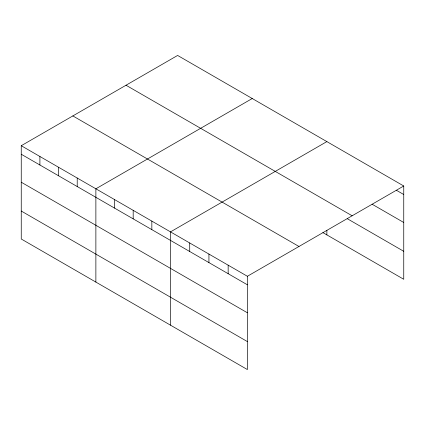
<?xml version="1.0" encoding="UTF-8"?>
<svg xmlns="http://www.w3.org/2000/svg" width="425" height="425" viewBox="0 0 425 425"><rect width="100%" height="100%" fill="white"/><g stroke="black" fill="none" stroke-linecap="round" stroke-linejoin="round"><path stroke-width="0.64" d="M247.382 312.768L247.382 276.271L21.25 145.717L21.25 239.004L247.382 369.559L247.382 312.768L21.25 182.213M322.91 232.608L403.75 279.283L403.75 185.996L177.618 55.441L21.25 145.717M252.243 98.52L95.875 188.801L95.875 282.088M326.868 141.605L170.494 231.885L170.494 325.173M247.382 276.271L403.75 185.996M396.403 190.273L403.75 194.512M372.093 204.207L403.75 222.488M126.018 85.234L352.15 215.788M347.22 218.668L403.75 251.308M72.85 115.929L298.982 246.484M21.25 154.238L247.382 284.793M21.25 211.034L247.382 341.588M326.868 230.339L326.868 234.892M228.156 265.179L228.156 273.695M208.935 254.081L208.935 262.597M189.715 242.983L189.715 251.504M151.842 221.117L151.842 229.633M133.184 210.343L133.184 218.864M114.527 199.575L114.527 208.091M77.217 178.032L77.217 186.554M58.56 167.259L58.56 175.78M39.907 156.49L39.907 165.012"/></g></svg>
